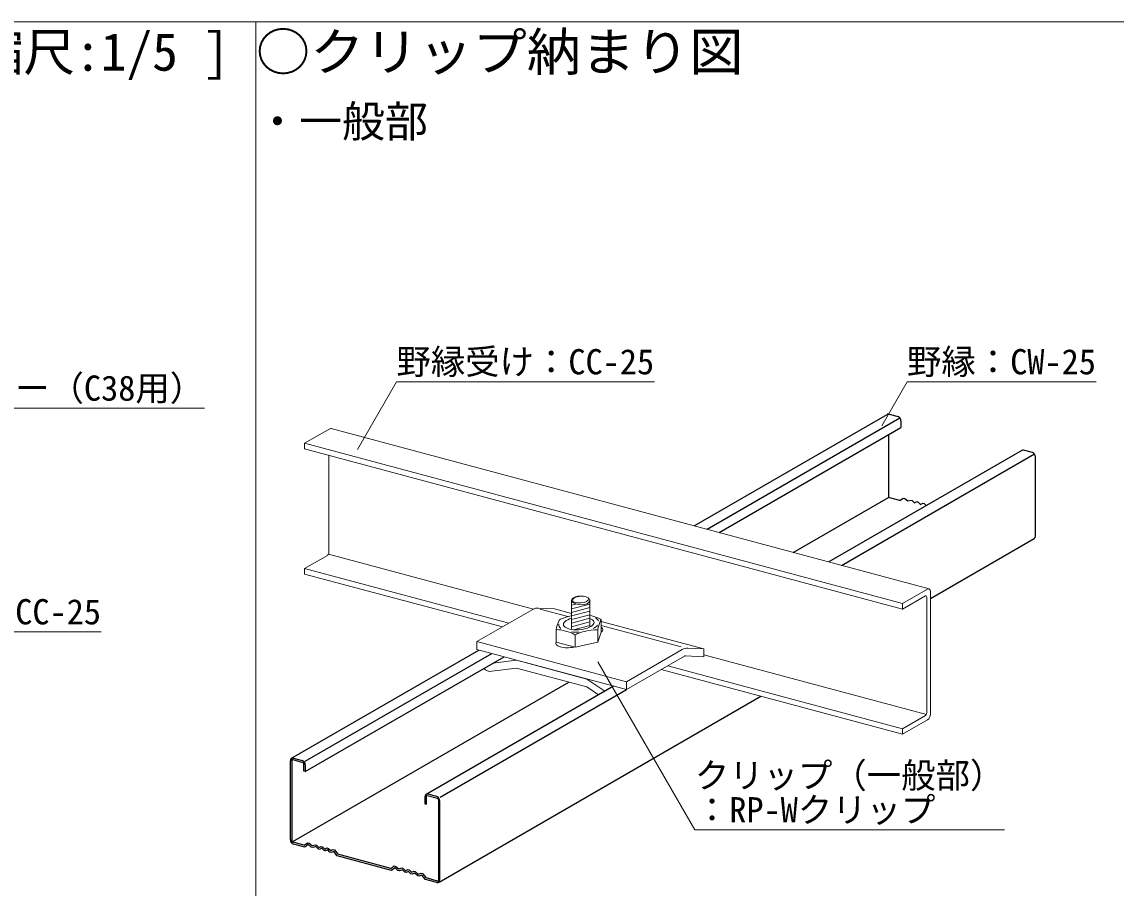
# Model space of a CAD drawing. Units: millimetres on the paper, enlarged 30 times, with parts at other scales. Extents: x -5790 to 5910, y -4184 to 4114.
# Drawn here: x -1494 to 415, y -3367 to -1856 of the extents above; entities that cross this region are included whole.
import ezdxf
from ezdxf.enums import TextEntityAlignment as Align

# ---------------------------------------------------------------- set-up
doc = ezdxf.new("R2010")
doc.units = ezdxf.units.MM
doc.header["$LTSCALE"] = 30
for name, color, linetype, lineweight in [('1-2_野縁受け', 3, 'Continuous', 18), ('1-3_野縁', 2, 'Continuous', 25), ('1-6_文字', 7, 'Continuous', 18), ('1-A_クリップ', 7, 'Continuous', 18), ('1-B_ビス', 3, 'Continuous', 18), ('F-2', 3, 'Continuous', 18), ('F-6_文字', 7, 'Continuous', 18)]:
    doc.layers.add(name, color=color, linetype=linetype, lineweight=lineweight)
doc.styles.add('ＭＳ ゴシック', font='')
doc.styles.get('ＭＳ ゴシック').set_extended_font_data('MS Gothic')

msp = doc.modelspace()

# ---------------------------------------------------------------- linework, layer by layer
at = {"layer": '1-2_野縁受け'}
for p, q in [((-1000.96, -2591.26), (-957.19, -2565.99)), ((-954.77, -2565.55), (88.43, -2845.07)), ((42.24, -2870.79), (-1000.96, -2591.26)), ((-1000.96, -2600.86), (-1000.96, -2591.26)), ((42.24, -2880.39), (-1000.96, -2600.86)), ((-958.81, -2612.16), (-958.81, -2781.73)), ((-1000.96, -2809.66), (-961.24, -2786.73)), ((-601.87, -2880.47), (-959.5, -2784.64)), ((-1000.96, -2819.26), (-1000.96, -2809.66)), ((-644.66, -2905.13), (-1000.96, -2809.66)), ((-656.02, -2911.69), (-1000.96, -2819.26)), ((86.01, -2845.51), (42.24, -2870.79)), ((42.24, -2880.39), (81.96, -2857.45)), ((84.39, -2859.65), (84.39, -3061.25)), ((90.88, -3063.51), (90.88, -2849.91)), ((42.24, -2870.79), (42.24, -2880.39)), ((83.7, -3064.17), (-304.25, -2960.22)), ((42.24, -3098.79), (-378.89, -2985.94)), ((42.24, -3089.19), (-367.54, -2979.39)), ((42.24, -3089.19), (81.96, -3066.25)), ((42.24, -3098.79), (86.01, -3073.51)), ((42.24, -3098.79), (42.24, -3089.19))]:
    msp.add_line(p, q, dxfattribs=at)
for centre, major_axis, start_param, end_param in [((-957.19, -2573.19), (-2.55, -7.6), 3.1755245, 3.6943472), ((-961.24, -2783.13), (-1.28, -3.8), 0.5527545, 2.1235508), ((81.96, -2861.05), (1.28, 3.8), 5.2651435, 6.8359398), ((86.01, -2852.71), (-2.55, -7.6), 2.1235508, 3.6943472), ((81.96, -3062.65), (-1.28, -3.8), 0.5527545, 2.1235508), ((86.01, -3066.31), (2.55, 7.6), 3.6943472, 5.2651435)]:
    msp.add_ellipse(centre, major_axis=major_axis, ratio=0.544498, start_param=start_param, end_param=end_param, dxfattribs=at)
at = {"layer": '1-3_野縁'}
for p, q in [((-321.4, -2735.26), (15.53, -2540.73)), ((-298.82, -2741.31), (37.72, -2547.01)), ((18.62, -2540.39), (34.27, -2544.59)), ((39.49, -2551.98), (39.49, -2563.98)), ((-277.53, -2747.01), (39.49, -2563.98)), ((17.58, -2576.63), (17.58, -2685.79)), ((250.25, -2603.62), (-86.68, -2798.15)), ((-64.1, -2804.2), (272.44, -2609.9)), ((268.99, -2607.48), (253.34, -2603.29)), ((274.21, -2752.88), (274.21, -2614.88)), ((-148.39, -2781.62), (17.58, -2685.79)), ((37.4, -2691.1), (17.58, -2685.79)), ((37.4, -2691.1), (43.4, -2686.71)), ((51.22, -2691.81), (56.44, -2690.21)), ((56.44, -2690.21), (59.05, -2690.9)), ((59.05, -2690.9), (62.96, -2694.95)), ((62.96, -2694.95), (66.87, -2693)), ((66.87, -2693), (69.48, -2693.7)), ((69.48, -2693.7), (73.39, -2697.75)), ((73.39, -2697.75), (77.3, -2695.8)), ((77.3, -2695.8), (79.91, -2696.49)), ((79.91, -2696.49), (83.31, -2700.01)), ((90.88, -2861.76), (272.08, -2757.14)), ((-1023.7, -3140.73), (-696.85, -2952.02)), ((-999.74, -3145.98), (-674.27, -2958.07)), ((-999.74, -3163.98), (-652.98, -2963.78)), ((-1021.65, -3285.79), (-540.16, -3007.81)), ((-462.13, -3014.92), (-788.98, -3203.62)), ((-766.12, -3356.55), (-204.95, -3032.55)), ((-764.28, -3208.45), (-439.55, -3020.97)), ((-1025.82, -3283), (-1025.82, -3145)), ((-1023.22, -3144.19), (-1023.22, -3285.19)), ((-1021.77, -3143.08), (-1003.8, -3147.9)), ((-1020.61, -3140.39), (-1004.96, -3144.59)), ((-1002.35, -3163.28), (-1002.35, -3149.78)), ((-999.74, -3163.98), (-1002.35, -3163.28)), ((-788.5, -3220.59), (-788.5, -3207.09)), ((-769.08, -3210.79), (-787.05, -3205.98)), ((-770.24, -3207.48), (-785.89, -3203.29)), ((-791.1, -3207.89), (-791.1, -3219.89)), ((-791.1, -3219.89), (-788.5, -3220.59)), ((-767.63, -3212.68), (-767.63, -3353.68)), ((-765.02, -3352.88), (-765.02, -3214.88)), ((-1001.83, -3292.42), (-1021.77, -3287.08)), ((-1000.53, -3295.77), (-1020.61, -3290.39)), ((-944.19, -3310.87), (-950.19, -3303.26)), ((-850.57, -3332.96), (-942.89, -3308.22)), ((-850.57, -3332.96), (-844.57, -3328.56)), ((-844.57, -3328.56), (-841.96, -3329.26)), ((-841.96, -3329.26), (-836.74, -3333.66)), ((-836.74, -3333.66), (-831.53, -3332.06)), ((-831.53, -3332.06), (-828.92, -3332.76)), ((-828.92, -3332.76), (-825.01, -3336.8)), ((-825.01, -3336.8), (-821.1, -3334.85)), ((-821.1, -3334.85), (-818.49, -3335.55)), ((-818.49, -3335.55), (-814.58, -3339.6)), ((-814.58, -3339.6), (-810.66, -3337.65)), ((-810.66, -3337.65), (-808.06, -3338.35)), ((-808.06, -3338.35), (-802.84, -3342.74)), ((-802.84, -3342.74), (-797.62, -3341.14)), ((-797.62, -3341.14), (-795.02, -3341.84)), ((-790.32, -3352.1), (-796.32, -3344.49)), ((-795.02, -3341.84), (-789.02, -3349.45)), ((-770.24, -3357.48), (-790.32, -3352.1)), ((-769.08, -3354.79), (-789.02, -3349.45))]:
    msp.add_line(p, q, dxfattribs=at)
for points in [[(43.4, -2686.71), (46.01, -2687.41), (51.22, -2691.81)], [(-999.74, -3151.98), (-999.74, -3163.98), (-1002.35, -3163.28)], [(-1001.83, -3292.42), (-995.83, -3288.03), (-993.22, -3288.73), (-988.01, -3293.13), (-982.79, -3291.53), (-980.18, -3292.22), (-976.27, -3296.27), (-972.36, -3294.32), (-969.75, -3295.02), (-965.84, -3299.07), (-961.93, -3297.12), (-959.32, -3297.81), (-955.41, -3301.86), (-951.5, -3299.91), (-948.89, -3300.61), (-942.89, -3308.22)], [(-950.19, -3303.26), (-954.1, -3305.21), (-956.71, -3304.51), (-960.62, -3300.47), (-964.54, -3302.42), (-967.14, -3301.72), (-971.06, -3297.67), (-974.97, -3299.62), (-977.58, -3298.92), (-981.49, -3294.87), (-986.7, -3296.48), (-989.31, -3295.78), (-994.53, -3291.38), (-1000.53, -3295.77)], [(-830.22, -3335.41), (-835.44, -3337.01), (-838.05, -3336.31), (-843.26, -3331.91), (-849.26, -3336.3), (-944.19, -3310.87)], [(-796.32, -3344.49), (-801.54, -3346.09), (-804.14, -3345.39), (-809.36, -3341), (-813.27, -3342.95), (-815.88, -3342.25), (-819.79, -3338.2), (-823.7, -3340.15), (-826.31, -3339.45), (-830.22, -3335.41)]]:
    msp.add_lwpolyline(points, dxfattribs=at)
for centre, major_axis, ratio, start_param, end_param in [((18.62, -2546.39), (-2.91, 5.76), 0.751651, 5.6914085, 6.3251409), ((34.27, -2550.59), (-2.91, 5.76), 0.751651, 4.1206122, 5.6914085), ((253.34, -2609.29), (-2.91, 5.76), 0.751651, 5.6914085, 6.3251409), ((268.99, -2613.48), (-2.91, 5.76), 0.751651, 4.1206122, 5.6914085), ((268.99, -2751.48), (-2.91, 5.76), 0.751651, 3.1835482, 4.1206122), ((-1020.61, -3146.39), (-2.91, 5.76), 0.751651, 5.6914085, 7.2622048), ((-1021.77, -3144.58), (-1.02, 1.34), 0.767327, 5.4977871, 7.0685835), ((-1004.96, -3150.59), (-2.91, 5.76), 0.751651, 4.1206122, 5.6914085), ((-1003.8, -3149.4), (-1.02, 1.34), 0.767327, 3.9269908, 5.4977871), ((-785.89, -3209.29), (-2.91, 5.76), 0.751651, 5.6914085, 7.2622048), ((-787.05, -3207.48), (-1.02, 1.34), 0.767327, 5.4977871, 7.0685835), ((-770.24, -3213.48), (-2.91, 5.76), 0.751651, 4.1206122, 5.6914085), ((-769.08, -3212.29), (-1.02, 1.34), 0.767327, 3.9269908, 5.4977871), ((-1020.61, -3284.39), (-2.91, 5.76), 0.751651, 0.9790195, 2.5498158), ((-1021.77, -3285.58), (-1.02, 1.34), 0.767327, 0.7853982, 2.3561945), ((-770.24, -3351.48), (-2.91, 5.76), 0.751651, 2.5498158, 4.1206122), ((-769.08, -3353.29), (-1.02, 1.34), 0.767327, 2.3561945, 3.9269908)]:
    msp.add_ellipse(centre, major_axis=major_axis, ratio=ratio, start_param=start_param, end_param=end_param, dxfattribs=at)
at = {"layer": '1-6_文字'}
for p, q in [((-840.81, -2484.13), (-908.86, -2601.99)), ((-840.81, -2484.13), (-390.81, -2484.13)), ((49.98, -2484.13), (5.85, -2560.57)), ((49.98, -2484.13), (379.98, -2484.13)), ((-1805.82, -2530.17), (-1175.82, -2530.17)), ((-1805.82, -2920.26), (-1355.82, -2920.26)), ((-320.19, -3265.73), (-489.57, -2972.36)), ((-320.19, -3265.73), (219.81, -3265.73))]:
    msp.add_line(p, q, dxfattribs=at)
at = {"layer": '1-A_クリップ'}
for p, q in [((-592.96, -2878.66), (-565.05, -2880.17)), ((-589.93, -2880.61), (-541.62, -2893.56)), ((-565.05, -2880.17), (-535.2, -2888.16)), ((-483.36, -2902.05), (-304.25, -2950.05)), ((-483.36, -2909.16), (-344.25, -2946.44)), ((-700.35, -2951.08), (-700.35, -2937.28)), ((-342.14, -2950.92), (-439.55, -3007.17)), ((-332.16, -2948.54), (-304.25, -2950.05)), ((-304.25, -2950.05), (-304.25, -2963.85)), ((-672.32, -2974.94), (-631.24, -2969.6)), ((-508.67, -3002.45), (-631.24, -2969.6)), ((-338.28, -2962.49), (-439.55, -3020.97)), ((-336.61, -2962.1), (-304.25, -2963.85)), ((-674.57, -2989.04), (-631.24, -2983.4)), ((-508.67, -3016.25), (-631.24, -2983.4)), ((-477.02, -3023.52), (-508.67, -3002.45)), ((-488.12, -3029.93), (-508.67, -3016.25))]:
    msp.add_line(p, q, dxfattribs=at)
for points in [[(-602.94, -2881.04), (-700.35, -2937.28), (-439.55, -3007.17)], [(-700.35, -2951.08), (-439.55, -3020.97), (-439.55, -3007.17)]]:
    msp.add_lwpolyline(points, dxfattribs=at)
for centre, radius, start, end in [((-593.94, -2896.63), 18, 86.9018, 120), ((-333.14, -2966.51), 18, 86.9018, 120), ((-336.78, -2965.09), 3, 86.9018, 120), ((-676.5, -2974.16), 15, 220.64773, 277.40662)]:
    msp.add_arc(centre, radius, start, end, dxfattribs=at)
for centre, start_param, end_param in [((-504.23, -2917.8), 5.7882678, 6.7185006), ((-539.56, -2938.2), 2.8611635, 5.0602071)]:
    msp.add_ellipse(centre, major_axis=(23.33, 1.7), ratio=0.410193, start_param=start_param, end_param=end_param, dxfattribs=at)
at = {"layer": '1-B_ビス'}
for p, q in [((-535.2, -2915.96), (-535.2, -2865.13)), ((-535.2, -2867.66), (-534.43, -2867.46)), ((-535.2, -2880.09), (-503.51, -2871.59)), ((-535.2, -2873.87), (-527.32, -2871.76)), ((-535.2, -2886.3), (-503.51, -2877.8)), ((-503.51, -2865.69), (-503.51, -2911.92)), ((-556.14, -2899.14), (-554.3, -2898.07)), ((-535.2, -2892.51), (-503.51, -2884.02)), ((-535.2, -2898.72), (-503.51, -2890.23)), ((-535.2, -2904.93), (-503.51, -2896.44)), ((-483.36, -2899.71), (-483.36, -2920.71)), ((-562.18, -2917.26), (-562.18, -2938.26)), ((-535.2, -2911.14), (-503.51, -2902.65)), ((-531.59, -2916.39), (-503.51, -2908.86)), ((-489.65, -2917.36), (-489.65, -2938.36)), ((-562.18, -2938.26), (-529.11, -2947.12)), ((-529.11, -2926.12), (-529.11, -2932.07)), ((-529.11, -2932.07), (-529.11, -2947.12))]:
    msp.add_line(p, q, dxfattribs=at)
msp.add_lwpolyline([(-483.36, -2920.71), (-489.65, -2938.36), (-529.11, -2947.12)], dxfattribs=at)
for centre, major_axis, ratio, start_param, end_param in [((-519.36, -2865.41), (15.85, -0.36), 0.474, 1.5365587, 6.7586014), ((-559.03, -2908.43), (-3.01, -9.32), 0.098384, 3.2499842, 5.9872244), ((-536.16, -2895.23), (-19.72, -4.48), 0.144761, 4.6310065, 5.8459813), ((-522.77, -2905.48), (26.67, 1.94), 0.410193, 2.025865, 7.0176266), ((-499.9, -2895.28), (-16.52, 4.57), 0.168925, 3.1882531, 4.9792748), ((-522.77, -2905.48), (34.83, 2.53), 0.435527, 0.1532091, 0.5462857), ((-486.51, -2908.53), (3.01, 9.32), 0.098384, 5.9872244, 9.128817), ((-545.64, -2921.69), (-16.52, 4.57), 0.168925, 3.1882531, 6.3298458), ((-522.77, -2905.48), (34.83, 2.53), 0.435527, 3.0733758, 3.5753805), ((-522.77, -2905.48), (34.83, 2.53), 0.435527, 4.3079777, 4.707621), ((-509.38, -2921.74), (-19.72, -4.48), 0.144761, 3.1087411, 6.1511271), ((-522.77, -2905.48), (34.83, 2.53), 0.435527, 5.5008768, 5.9036864), ((-509.38, -2921.74), (-19.72, -4.48), 0.144761, 6.1511271, 6.2503338)]:
    msp.add_ellipse(centre, major_axis=major_axis, ratio=ratio, start_param=start_param, end_param=end_param, dxfattribs=at)
msp.add_ellipse((-519.36, -2863.82), major_axis=(14.26, 1.04), ratio=0.4101, dxfattribs=at)
at = {"layer": 'F-2'}
for p, q in [((-5790.28, -1856.14), (2082.69, -1856.14)), ((-1085.82, -1856.14), (-1085.82, -3656.14))]:
    msp.add_line(p, q, dxfattribs=at)

# ---------------------------------------------------------------- texts
at = {"layer": '1-6_文字', "color": 4, "style": 'ＭＳ ゴシック'}
for s, p in [('野縁受け：CC-25', (-840.81, -2484.13)), ('野縁：CW-25', (49.98, -2484.13)), ('：RPハンガー（C38用）', (-1805.82, -2530.17)), ('野縁受け：CC-25', (-1805.82, -2920.26)), ('クリップ（一般部）', (-320.19, -3205.73)), ('：RP-Wクリップ', (-320.19, -3265.73))]:
    msp.add_text(s, height=43.99, dxfattribs=at).set_placement(p, align=Align.BOTTOM_LEFT)
at = {"layer": 'F-6_文字', "style": 'ＭＳ ゴシック'}
msp.add_text('[ 単位:mm,縮尺:1/5 ] ', height=65.98, dxfattribs=at).set_placement((-2030.82, -1961.14), align=Align.BOTTOM_LEFT)
at = {"layer": 'F-6_文字', "style": 'ＭＳ ゴシック', "width": 1.05}
msp.add_text('○クリップ納まり図', height=65.98, dxfattribs=at).set_placement((-1085.82, -1961.14), align=Align.BOTTOM_LEFT)
at = {"layer": 'F-6_文字', "color": 4, "style": 'ＭＳ ゴシック'}
msp.add_text('・一般部', height=54.99, dxfattribs=at).set_placement((-1085.82, -2073.64), align=Align.BOTTOM_LEFT)

doc.saveas('drawing.dxf')
